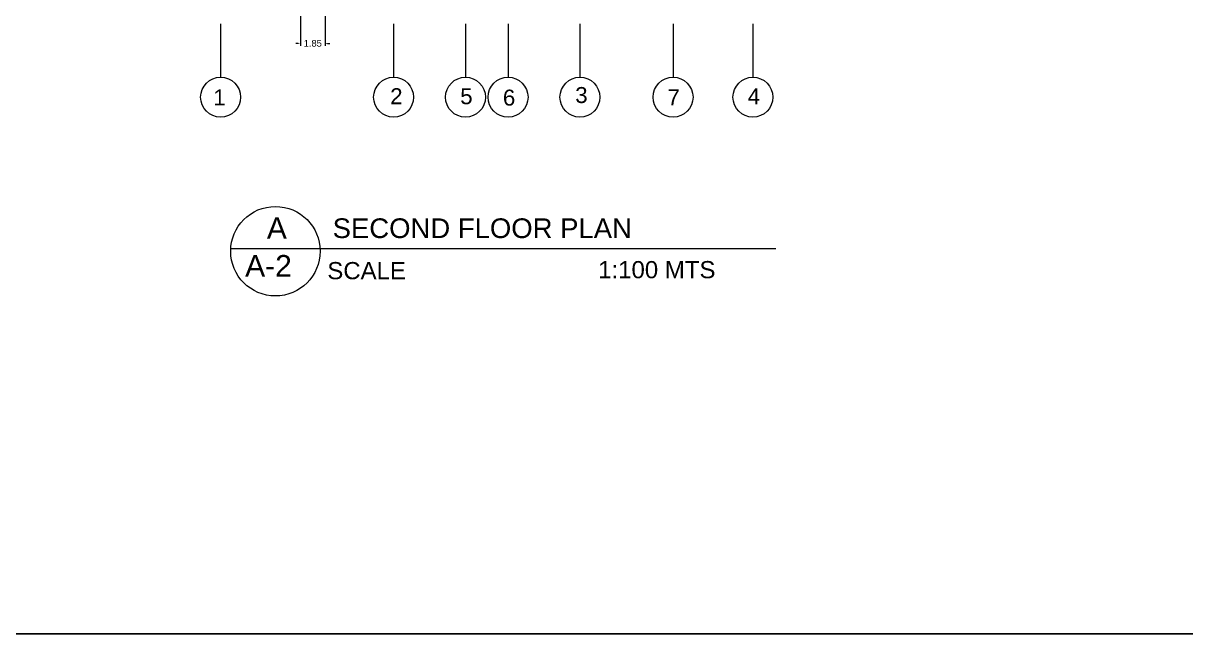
# Model space of a CAD drawing. Header units: millimetres. Extents: x 2391 to 3323, y 1596 to 2537.
# Drawn here: x 2836.3 to 2923.7, y 2420.2 to 2466.1 of the extents above; entities that cross this region are included whole.
import ezdxf

# ---------------------------------------------------------------- set-up
doc = ezdxf.new("R2010")
doc.units = ezdxf.units.MM
for name, color, linetype in [('dimensions', 203, 'Continuous'), ('doors and windows schedule', 11, 'Continuous'), ('LETTERS', 150, 'Continuous'), ('Lightning text', 211, 'Continuous'), ('TEXT', 130, 'Continuous')]:
    doc.layers.add(name, color=color, linetype=linetype)
doc.styles.get("Standard").update_dxf_attribs({"font": 'arial.ttf'})

msp = doc.modelspace()

# ---------------------------------------------------------------- linework, layer by layer
at = {"color": 11, "true_color": 0xf27172}
msp.add_line((2684.734, 2420.204), (3009.654, 2420.204), dxfattribs=at)
at = {"layer": 'dimensions', "lineweight": 13}
for p, q in [((2857.166, 2469.656), (2857.166, 2464.369)), ((2859.016, 2469.656), (2859.016, 2464.369)), ((2856.986, 2464.549), (2856.806, 2464.549)), ((2859.196, 2464.549), (2859.376, 2464.549))]:
    msp.add_line(p, q, dxfattribs=at)
at = {"layer": 'dimensions'}
for points in [[(2856.986, 2464.579), (2856.986, 2464.519), (2857.166, 2464.549)], [(2859.196, 2464.579), (2859.196, 2464.519), (2859.016, 2464.549)]]:
    msp.add_solid(points, dxfattribs=at)
at = {"layer": 'LETTERS', "lineweight": 13}
msp.add_line((2851.928, 2449.136), (2892.901, 2449.136), dxfattribs=at)
msp.add_circle((2855.282, 2448.936), 3.36, dxfattribs=at)
at = {"layer": 'Lightning text', "linetype": 'ByBlock', "lineweight": 13, "ltscale": 0.02}
for p, q in [((2851.166, 2466.004), (2851.166, 2462.004)), ((2864.166, 2466.004), (2864.166, 2462.004)), ((2869.566, 2466.004), (2869.566, 2462.004)), ((2872.766, 2466.004), (2872.766, 2462.004)), ((2878.166, 2466.004), (2878.166, 2462.004)), ((2885.166, 2466.004), (2885.166, 2462.004)), ((2891.166, 2466.004), (2891.166, 2462.004))]:
    msp.add_line(p, q, dxfattribs=at)
for centre in [(2851.166, 2460.504), (2864.166, 2460.504), (2869.566, 2460.504), (2872.766, 2460.504), (2878.166, 2460.504), (2885.166, 2460.504), (2891.166, 2460.504)]:
    msp.add_circle(centre, 1.5, dxfattribs=at)

# ---------------------------------------------------------------- texts
at = {"layer": 'dimensions', "lineweight": 13, "insert": (2858.091, 2464.549), "char_height": 0.5, "attachment_point": 5}
msp.add_mtext('\\A1;1.85', dxfattribs=at)
at = {"layer": 'doors and windows schedule'}
for s, p in [('1', (2850.612, 2459.892)), ('2', (2863.909, 2459.979)), ('5', (2869.172, 2459.977)), ('6', (2872.378, 2459.872)), ('3', (2877.815, 2460.067)), ('7', (2884.743, 2459.889)), ('4', (2890.775, 2459.972))]:
    msp.add_text(s, height=1.2, dxfattribs=at).set_placement(p)
at = {"layer": 'TEXT'}
for s, height, p in [('A', 1.613, (2854.641, 2449.869)), ('SECOND FLOOR PLAN', 1.4784, (2859.584, 2449.924)), ('A-2', 1.6128, (2853.01, 2447.035)), ('SCALE', 1.2902, (2859.184, 2446.832)), ('          1:100 MTS', 1.29024, (2874.531, 2446.906))]:
    msp.add_text(s, height=height, dxfattribs=at).set_placement(p)

doc.saveas('drawing.dxf')
